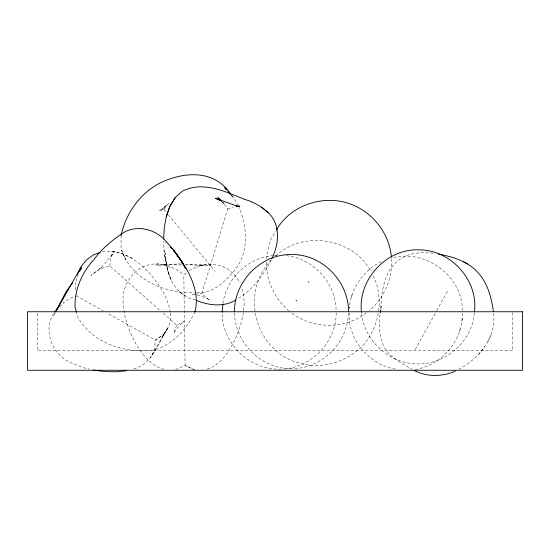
<?xml version="1.0" encoding="UTF-8"?>
<svg xmlns="http://www.w3.org/2000/svg" width="550" height="550" viewBox="0 0 550 550"><rect width="100%" height="100%" fill="white"/><g stroke="black" fill="none" stroke-linecap="round" stroke-linejoin="round"><path stroke-width="0.41" stroke-dasharray="2.75 2.06" d="M349.222 312.469C347.566 339.57 369.49 365.221 396.082 369.194M415.346 369.462C442.599 365.069 463.959 339.144 462.364 311.417M462.371 310.571C462.584 276.155 425.666 249.109 392.879 257.689M266.613 262.061C266.028 280.589 274.711 298.705 288.716 310.688M391.572 258.892C392.638 278.451 384.113 298.224 369.153 310.778M109.876 266.035L110.296 260.281L112.282 254.471L110.914 256.644L114.235 251.433L104.576 264.103L99.598 268.895L101.585 267.286L90.949 275.536L96.346 271.404L102.85 267.967L109.876 266.035L160.586 310.936M474.341 312.778C472.457 341.337 445.473 364.863 416.989 363.908C389.331 363.66 365.069 341.172 361.467 313.961M222.977 303.373C226.291 278.699 247.919 257.737 272.8 255.654M336.188 312.861C336.373 343.097 309.403 369.579 279.221 369.16C248.703 369.634 221.678 342.643 222.117 312.125M348.384 313.081C347.841 342.925 321.537 369.036 291.582 368.651C261.326 369.167 234.816 342.616 234.492 312.482M266.64 258.871L268.132 248.999L270.71 239.772L275.536 231.426M121.055 235.373L121.089 248.641L125.661 259.861L121.653 250.401C131.539 279.874 165.344 293.604 194.521 292.717M381.246 261.69C363.323 270.38 351.003 288.372 349.25 308.234L349.848 305.491M351.498 297.413L352.062 294.827M461.718 320.939L462.316 318.196M459.511 331.602L460.075 329.017M78.107 273.996L75.886 281.964L75.927 281.531L75.591 290.888M197.333 294.951L207.412 298.561L209.722 300.382L201.747 293.652L227.673 208.952L222.826 202.331M176.639 325.139L173.635 333.3L176.199 329.34L180.139 324.803L184.092 321.434L176.639 325.139L161.233 311.499M458.858 369.263C479.139 358.655 496.808 337.15 493.529 313.115M53.542 313.507C42.604 331.341 52.669 355.135 71.404 362.952L82.349 367.421L89.361 369.119M271.164 259.985C263.643 275.268 252.697 289.637 238.088 298.705M487.871 341.529L491.006 334.943M194.989 311.926C186.773 328.804 172.81 344.788 154.192 349.965C125.957 354.097 92.393 343.441 78.011 317.322L76.684 313.053M170.239 313.191L170.569 318.869L168.671 326.879C157.761 341.859 153.306 364.739 132.591 369.139M415.236 349.553L436.308 311.396M436.721 310.647L447.872 290.448M163.996 209.571L166.341 205.569L161.26 209.942L158.689 210.533L163.996 209.571L166.169 212.197M54.986 313.376L53.783 315.391L55.584 312.606M166.987 329.567L162.243 336.951L165.22 332.331M163.783 334.228L168.472 326.982L150.281 357.899L154.412 350.336L155.396 340.031L163.866 334.153L155.396 340.031L106.906 312.95M478.493 354.393L484.969 346.548M59.971 306.694L63.889 302.644L63.546 302.961L70.07 298.347L75.542 296.175M271.37 259.841C239.161 292.909 255.241 351.904 299.956 363.316C322.589 369.669 347.387 361.804 363.426 344.898C379.775 325.992 384.45 297.165 372.591 274.78M275.701 256.011C303.414 229.721 353.203 238.054 371.161 271.673M194.308 369.724L185.089 365.358L183.803 274.801L187.089 272.202M366.362 312.675C344.623 330.089 311.451 329.202 289.981 311.733M189.062 270.641L196.02 267.293L195.621 267.472L203.637 265.409L203.012 265.567L210.753 265.203L201.231 264.571L185.976 264.942M175.67 369.662L185.089 365.358L194.418 369.758M227.673 208.952L233.393 206.917M207.061 369.105C221.602 364.856 229.687 350.254 235.957 337.521C242.378 321.791 247.39 303.627 241.45 286.997M158.916 264.089C137.142 262.109 120.698 283.161 123.248 304.081L123.338 304.872C124.513 319.791 130.109 334.001 137.665 346.803C144.141 356.311 152.096 366.554 163.866 369.297M274.395 255.496L279.166 255.021M102.424 251.721C120.849 248.566 137.644 260.288 149.504 273.226C159.046 284.474 168.279 297.413 170.197 312.379M194.652 294.106L192.294 294.257L195.896 294.656M195.442 294.058L201.747 293.652M196.962 292.683C212.919 293.796 224.751 281.744 234.376 270.655C249.164 253.096 247.514 227.356 239.03 207.384M181.266 263.849L162.738 264.66L168.389 265.231L157.135 263.89M181.699 264.962L168.321 264.543L155.629 265.038L163.907 265.471L171.717 267.417L171.27 267.279L178.523 270.621L183.803 274.801M185.206 264.055L196.762 265.327L203.459 265.265L198.309 265.691C208.01 263.615 218.433 263.718 227.26 268.737L234.616 274.629L240.24 283.051M286.323 255.722C313.466 258.321 335.851 283.284 336.105 310.475M433.18 253.268C422.482 251.934 410.685 252.519 401.335 258.356C383.006 269.871 381.136 293.893 380.648 313.383L381.288 305.944C378.971 319.069 377.768 333.169 383.481 345.647C389.098 357.438 401.431 362.979 412.081 369.277M111.684 251.116L122.148 253.516L132.234 258.397M195.559 300.046C177.334 296.416 167.502 278.816 166.038 261.559L168.046 271.542L171.38 280.521L167.901 271.349L165.509 261.305L164.024 249.996L163.701 241.099M76.326 295.866L103.18 310.867M179.279 291.968L186.532 296.526M221.904 201.926L224.888 204.538L222.757 202.29M165.323 242.007L166.602 243.141M231.66 195.387L233.661 197.711L238.734 206.594L237.944 205.212M231.378 195.312L233.551 197.787L231.254 194.755M168.341 214.816L215.05 271.267M166.416 263.89L165.344 253.213L166.416 263.89L168.692 274.044M164.024 249.996L165.454 260.961M512.744 312.599L512.744 350.769L37.256 350.769L37.256 312.599M296.863 300.41L296.457 300.981L295.769 300.41L296.863 300.41M309.148 281.827L308.749 282.336L308.055 281.662L309.148 281.827M164.773 206.663L161.356 210.011L168.857 203.521L164.773 206.663"/><path stroke-width="0.82" d="M361.481 312.366C357.644 279.723 386.251 248.49 419.155 249.831C450.862 249.886 478.569 280.266 474.409 311.919M222.117 312.125L222.901 304.171M234.41 311.692C234.376 281.277 260.776 254.1 291.376 254.519C321.956 253.983 348.514 281.071 348.556 311.486M121.055 235.373C126.445 210.739 143.907 187.763 168.266 179.575C190.142 171.27 216.123 172.233 230.306 193.627M271.879 258.438C279.077 244.331 280.789 224.421 268.331 212.733C261.442 206.216 253.069 201.774 244.008 199.169C224.971 191.352 202.194 180.696 182.249 191.283L175.312 197.519L169.868 206.271L166.299 216.597L164.319 227.377L163.632 239.154M166.299 216.597L169.868 206.271L175.312 197.519M194.989 311.926C200.64 289.493 187.124 267.321 173.504 250.422M77.309 274.312L80.774 267.053L86.144 260.239L93.177 254.973L100.052 252.361M56.272 310.908L76.182 275.653L81.489 267.726L79.709 271.171M276.416 230.003C290.283 205.232 323.091 194.336 349.553 203.699C372.329 211.64 389.407 233.131 391.428 257.256M58.431 307.065L57.008 309.038L66.406 291.122L72.414 283.002M54.553 312.132L59.187 305.951M235.95 299.956C223.912 307.354 208.766 305.532 196.302 300.327M455.269 371.147C442.276 376.867 426.8 377.121 414.123 370.404M236.637 206.559L239.883 206.195L236.053 206.126M126.191 370.755L115.61 371.828L104.569 371.553L93.259 370.061M236.239 206.202L238.473 206.614L215.442 198.289L219.959 200.509M438.336 254.107C453.777 256.74 469.982 262.13 479.999 274.931C488.194 285.312 491.624 298.526 493.35 311.417M463.698 261.889L467.473 263.842M268.331 212.733L261.931 207.673M221.554 201.128L217.938 197.643L221.684 201.218M224.861 187.887L226.559 189.764L224.861 187.887L225.995 189.124M227.693 191.008L230.526 194.143M170.734 247.314L172.397 249.184M229.206 192.837L230.292 194.074M170.871 247.342L171.992 248.648M180.675 260.074L175.347 252.587L180.675 260.074L185.845 268.757L180.063 259.05L173.876 250.25L165.743 240.989C154.578 228.106 134.324 223.919 120.429 234.781C110.564 241.56 101.331 249.397 94.311 259.174C82.142 272.051 74.539 289.293 75.027 307.113L76.457 312.276M182.153 261.869L182.882 263.106M522.5 311.754L27.5 311.754L27.5 370.274L522.5 370.274L522.5 311.754M174.783 251.914L173.669 250.614L174.783 251.914"/></g></svg>
